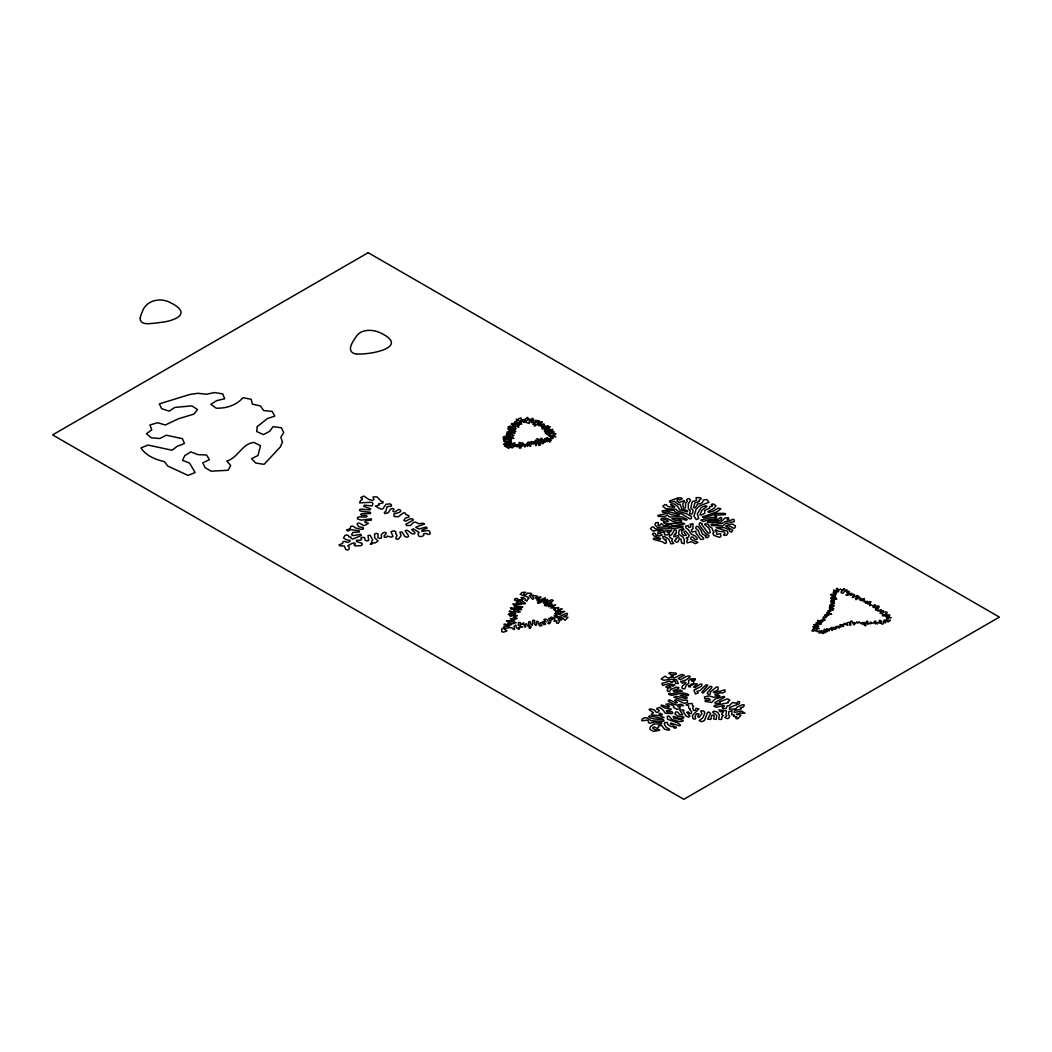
<?xml version="1.0" encoding="UTF-8"?>
<svg xmlns="http://www.w3.org/2000/svg" width="1052" height="1052" viewBox="0 0 1052 1052"><rect width="100%" height="100%" fill="white"/><g stroke="black" fill="none" stroke-linecap="round" stroke-linejoin="round"><path stroke-width="1.5" d="M356.615 354.011C373.184 354.708 408.557 346.765 381.547 333.431C373.631 329.026 361.007 328.855 356.483 336.232C352.999 341.15 345.003 352.025 356.22 354.011M688.179 525.54L688.955 527.42L690.599 527.131L690.875 525.158L689.954 524.317L692.9 523.659L693.031 528.564L691.282 530.063L691.979 532.01L695.937 531.181L695.951 533.088L700.566 539.374L702.289 539.426L703.709 538.874L703.354 537.888L699.698 534.534L698.396 530.655L695.622 528.143L696.477 526.263L698.094 526.618L700.882 530.208L702.473 534.074L706.352 535.915L705.327 536.717L705.945 537.638L707.667 537.559L709.101 535.797L705.011 532.864L699.093 524.685L699.698 522.726L702.263 523.515L701.75 524.461L707.746 532.68L709.245 533.18L710.35 532.404L709.101 528.512L704.603 524.448L705.445 523.58L708.483 524.488L709.285 526.408L711.757 527.788L713.808 532.562L712.848 533.39L713.795 535.297L719.358 537.309L720.738 536.704L720.699 533.824L716.478 534.258L716.793 532.391L715.084 530.668L715.676 529.735L719.279 531.51L723.789 531.641L724.959 533.377L723.447 535.021L725.025 535.415L726.656 535.073L727.945 533.232L727.484 531.26L716.083 527.631L723.986 527.565L729.062 529.748L730.035 531.602L731.561 532.075L732.849 530.274L725.709 526.171L726.879 525.448L730.088 526.145L733.441 528.262L734.98 527.828L735.453 525.895L732.389 524.001L729.089 524.343L726.393 523.107L722.54 525.908L711.481 525.487L711.086 524.514L712.598 524.054L713.953 524.672L722.185 523.396L725.867 521.332L730.745 522.265L734.007 521.753L734.217 519.898L733.034 519.175L730.732 520.372L727.366 519.99L727.274 518.991L728.786 518.518L728.194 517.584L725.117 517.992L720.751 522.121L717.372 522.515L707.378 522.41L707.825 521.45L711.073 520.779L717.832 520.99L720.738 519.938L721.882 518.097L720.725 517.36L717.582 519.451L710.889 519.28L703.288 521.45L700.816 520.109L711.665 517.387L716.491 517.965L716.701 516.979L714.4 515.73L715.86 515.191L725.38 514.665L725.486 513.678L723.855 513.363L716.991 513.389L706.76 516.913L703.578 517.676L702.434 516.94L716.872 511.877L720.883 508.839L718.292 508.142L713.532 510.983L709.035 512.403L707.838 511.693L713.9 508.458L715.965 505.854L714.019 504.224L712.362 503.961L711.389 504.776L712.559 505.499L712.033 506.446L710.324 506.328L709.403 507.169L709.876 508.129L704.63 510.365L704.814 513.166L701.579 515.033L699.896 514.809L701.986 510.181L707.049 506.393L705.721 505.749L701.368 507.314L697.344 513.718L698.712 518.57L696.214 519.609L693.952 516.019L696.082 509.286L699.409 505.973L708.969 502.251L706.891 499.582L703.538 499.963L702.263 502.751L699.58 503.947L698.055 503.474L695.148 507.84L693.492 507.564L694.951 502.803L699.422 501.357L699.015 500.384L701.224 498.858L700.671 497.925L697.568 497.517L695.951 497.872L696.582 499.805L695.753 500.686L692.768 501.383L691.703 503.264L690.888 508.182L692.821 509.786L692.992 511.772L692.216 513.705L690.664 514.126L689.612 513.337L690.375 510.391L688.376 508.773L688.258 503.829L690.625 500.121L688.942 498.53L686.562 499.555L687.324 501.462L685.562 503.106L685.496 507.984L683.787 507.906L682.919 505.999L682.906 503.132L684.668 501.502L684.221 500.542L679.132 502.527L677.054 500.936L677.001 499.937L678.395 499.358L679.618 500.055L682.248 498.766L681.394 497.912L677.948 497.859L669.585 501.068L669.532 502.067L671.215 502.264L674.253 501.317L678.408 504.46L680.105 504.263L681.854 508.931L687.784 510.864L687.272 511.824L679.658 509.733L677.383 506.065L673.977 503.829L670.703 504.013L670.847 504.999L674.871 506.604L674.03 507.485L667.731 506.472L666.324 504.684L664.601 504.71L662.826 506.328L665.784 508.642L675.91 509.299L677.606 510.983L686.654 513.757L691.401 516.427L691.335 518.399L689.941 518.978L681.827 513.915L675.634 512.232L674.016 510.496L669.019 509.996L662.313 510.799L662.273 511.785L663.523 512.482L668.388 511.482L679.697 514.888L677.304 515.796L670.808 514.52L668.441 513.126L657.894 515.427L658.223 516.4L659.92 516.545L665.061 516.374L667.547 515.046L668.954 516.729L670.624 516.966L682.261 516.874L687.166 519.543L685.93 520.24L681.578 518.675L671.86 518.754L675.66 520.556L680.723 520.096L681.801 520.871L680.605 521.582C673.162 525.224 668.678 515.769 661.682 518.689L660.814 519.557L661.826 520.359L664.995 519.596L667.823 520.674L668.296 521.634L666.718 522.029L663.602 521.516L663.339 522.502L665.627 523.949L682.261 522.831L684.773 523.935L673.609 525.698L670.597 524.738L664.088 525.842L661.274 523.659L659.775 525.421L658.052 525.435L658.368 522.515L655.672 522.778L654.923 524.698L657.237 527.328L683.037 526.171L682.919 527.157L673.162 528.696L669.992 527.959L666.915 528.854L656.698 528.959L655.015 528.735L653.621 526.92L651.911 527.065L650.452 528.867L653.463 531.273L655.856 530.392L662.655 530.432L663.68 531.234L671.61 530.103L670.4 531.918L667.165 532.207L669.361 533.417L669.151 534.403L665.916 535.06L664.509 534.495L664.654 532.654L659.828 531.931L658.105 531.983L657.631 533.903L660.485 533.535L662.129 535.073L659.157 536.073L656.119 535.139L654.896 533.351L653.2 533.206L652.516 534.114L653.871 535.876L660.643 538.598L659.512 539.347L654.844 538.072L653.292 538.519L653.673 539.492L662.681 541.859L664.654 543.476L666.205 543.029L666.363 541.122L665.088 540.452L666.061 539.637L663.299 538.729L662.668 536.796L664.193 536.336L668.651 539.097L670.834 543.805L673.714 543.463L671.636 540.741L672.504 538.887L670.19 537.809L669.296 535.902L671.702 534.679L674.345 530.103L676.055 529.984L676.515 532.93L675.029 533.43L675.713 534.35L674.266 534.889L673.701 536.783L677.896 535.652L679.04 537.493L675.91 538.282L676.173 539.255L674.503 540.728L676.502 542.345L678.001 541.859L679.263 539.071L680.986 539.111L681.551 542.937L684.142 543.766L684.247 539.886L682.972 537.02L678.658 534.219L679.04 530.274L683.103 528.656L684.076 529.472L681.564 530.826L681.985 533.785L683.668 535.521L686.312 535.244L684.142 532.562L684.063 531.576L685.575 531.102L689.244 535.521L688.166 537.388L686.469 537.559L686.377 538.545L687.811 539.097L686.68 541.99L687.351 542.911L691.48 541.701L695.346 543.674L697.963 542.424L690.651 539.229L691.019 537.243L692.624 536.888L695.188 539.439L696.911 539.452L697.266 538.479L695.188 535.902L691.151 534.179L688.232 529.564L685.983 528.078L685.641 526.105L688.179 525.54M379.115 503.803L379.101 505.052L375.301 506.13L380.785 509.089L382.902 508.839L385.952 504.263L390.2 503.869L391.383 504.907L391.383 506.157L387.162 506.63L385.808 511.469L384.322 512.363L384.716 513.586L388.293 512.745L390.397 509.234L392.08 508.458L394.066 508.931L392.804 511.298L394.539 512.022L398.8 509.405L400.536 510.141L400.707 511.39L399.352 512.35L393.948 514.06L394.027 516.466L398.3 516.756L403.35 512.837L405.454 513.113L405.664 514.349L408.952 515.769L408.912 517.019L405.349 518.123L403.85 520.438L405.572 521.187L410.28 518.833L412.437 518.873L413.397 519.99L405.77 524.33L406.559 525.487L410.333 525.54L413.554 522.371L415.658 522.121L418.841 523.804L422.983 523.146L424.508 524.028L415.842 527.223L418.709 529.064L426.218 527.013L427.204 528.117L421.852 530.155L421.905 531.405L427.691 530.458L429.479 531.155L430.321 533.522L428.992 534.508L425.205 533.351L423.404 534.035L423.851 535.258L422.51 536.231L420.471 536.638L418.617 536.007L418.091 533.561L419.156 532.483L413.423 528.84L411.7 529.59L415.027 532.667L414.435 533.864L412.292 533.916L406.993 530.155L405.099 530.747L408.294 535.31L408.531 536.546L406.756 537.243L404.928 536.586L402.061 531.996L399.918 532.062L401.062 535.639L398.524 539.058L396.38 539.189L395.789 537.993L397.051 535.626L395.565 533.338L395.933 532.115L394.855 531.036L392.712 531.01L391.002 531.773L393.014 536.494L391.173 537.138L387.386 536.073L386.623 537.23L384.467 537.191L384.059 535.968L386.123 533.798L385.952 532.549L383.822 532.378L381.35 534.416L381.468 538.085L379.391 538.4L377.878 537.506L378.036 533.837L376.077 533.311L374.525 534.166L374.696 537.861L378.089 540.873L375.525 542.779L370.672 543.161L370.449 544.397L372.316 543.766L371.829 540.978L372.71 539.834L370.08 535.218L368.003 535.534L368.673 540.478L366.661 540.912L365.07 540.084L364.676 537.651L362.611 537.296L360.862 538.019L361.638 539.176L360.534 540.241L356.391 540.32L356.51 541.556L361.993 543.305L362.322 544.528L361.23 545.607L355.142 545.962L354.037 544.897L355.458 543.963L354.287 542.924L352.236 543.305L347.725 545.804L349.132 546.751L349.014 549.144L347.66 550.117L345.806 549.486L344.214 545.909L339.901 545.909L339.073 544.765L342.715 543.463L342.544 542.227L344.03 541.333L347.896 542.424L349.645 541.688L350.106 540.478L346.082 539.663L343.517 537.874L344.938 535.573L346.752 534.903L348.488 535.639L348.87 536.862L350.987 537.085L351.039 538.335L352.749 539.084L361.388 535.494L360.875 534.284L353.13 535.6L351.552 534.758L352.854 532.391L359.179 532.075L359.403 530.826L348.37 529.288L346.529 529.958L347.725 531.023L349.54 530.313L350.881 526.329L353.012 526.145L355.681 528.012L361.651 529.419L363.532 528.801L362.993 527.604L358.929 526.763L357.207 524.514L357.404 523.278L359.547 523.16L363.9 525.724L368.384 523.436L364.768 522.081L365.425 520.898L371.435 520.056L371.277 518.807L361.178 520.135L357.483 518.886L357.43 517.637L359.127 516.874L365.438 517.137L367.135 516.374L366.057 515.296L361.822 515.401L360.586 514.389L362.138 513.521L370.462 513.56L370.501 512.311L360.139 510.97L359.455 509.786L361.204 509.063L369.528 509.904L370.804 508.905L363.637 506.288L364.518 505.144L371.961 505.973L373.026 503.632L372.198 502.488L370.054 502.343L359.56 502.895L360.547 500.515L362.164 499.687L362.296 498.451L360.718 497.609L363.821 496.018L368.897 499.542L372.829 500.436L373.947 499.371L372.96 496.952L376.918 496.846L381.048 501.16L383.033 501.646L382.994 502.895L379.115 503.803M832.132 607.096L829.213 607.872L833.828 608.385L832.566 609.476L833.066 610.305L830.146 609.463L829.423 609.739L830.804 611.238L828.463 610.62L827.793 610.936L829.62 612.33L826.846 612.54L831.685 614.276L826.609 613.579L829.042 615.012L825.294 614.684L824.689 615.039L827.266 616.262L824.268 616.196L826.188 617.563L823.19 617.248L822.98 618.089C826.951 618.418 819.745 619.825 825.084 619.602L824.873 620.391L820.994 620.207L822.914 621.614L817.641 620.351L817.68 621.745L821.651 622.389L818.798 622.994C824.4 623.994 818.89 625.467 817.075 622.587L815.865 623.086L817.798 625.006L813.604 624.625L818.851 626.216L812.841 626.69L813.643 627.544L816.839 627.176L819.258 628.662L812.959 629.057L811.973 630.924L813.314 631.2L813.656 630.253L815.458 630.99L816.707 629.859L816.931 631.634L819.376 630.884L818.916 633.133L821.125 632.383L820.705 630.924L821.967 630.569L822.664 632.41L821.98 633.304L822.756 633.514L825.583 632.397L823.558 631.174L824.334 629.109L826.517 631.726C829.331 631.936 824.623 629.412 826.846 628.583L828.489 630.753L829.344 630.7L828.976 628.754L829.712 628.504L832.119 630.49L832.75 629.569L831.159 627.413L835.13 629.438L833.316 627.255L836.774 628.636L835.853 626.479L836.695 626.387L839.457 627.952L837.984 626.216L841.061 627.031L839.812 624.914L840.64 624.783L843.533 626.532L841.889 624.546L845.032 624.651L844.177 623.271L847.807 625.335L846.636 623.086L849.056 622.205C851.292 622.613 847.741 625.322 850.792 625.283L850.66 621.548L851.739 620.838L853.816 624.822L854.711 624.257L853.869 622.508L855.592 623.363L856.828 621.811L857.722 623.178L859.208 621.706L860.51 623.612L862.377 622.521L862.127 624.007L862.916 624.204L863.955 622.363C866.335 622.508 862.719 625.348 865.231 625.703L866.046 625.572L865.454 624.743L866.743 621.074C869.807 621.324 865.822 623.77 867.847 624.349L868.531 623.468L870.622 623.757L870.28 622.297L871.095 622.126L871.871 623.494L873.91 622.613L875.501 623.862L874.265 621.601L875.409 620.969L877.289 624.112L878.091 622.403L880.261 623.271L879.222 620.562L879.932 620.285L881.221 620.93L881.418 623.823L882.615 624.125L883.588 623.494L883.259 621.18L885.613 622.823L884.219 619.838L888.098 622.021L890.492 620.259L887.454 620.128C883.706 619.076 890.584 619.01 886.507 618.05L891.176 617.642L885.455 616.511L889.492 615.801L889.742 614.96L882.575 615.933C881.024 613.579 886.323 615.302 887.586 614.421L885.574 613.921L887.178 612.225L884.206 611.725L882.483 613.408L880.024 613.369L883.115 610.462L880.826 611.87L879.998 611.738L881.431 609.976L880.787 609.647L877.802 611.173L877.539 609.936L875.369 609.818L878.446 608.687L874.988 607.924L879.051 607.306L878.972 606.083L875.987 606.031L872.963 607.425L875.04 604.676L873.305 605.939L871.148 604.874L869.544 605.702L870.267 603.532L867.703 603.822L871.095 601.902L869.439 601.639L865.704 603.401L867.361 601.284L864.205 602.138L864.757 600.113L862.075 600.889L864.376 598.483L860.049 600.429L861.601 598.483L858.813 598.89L859.813 597.299L859.142 596.997L856.052 599.732L855.46 598.378L858.301 595.905L857.064 595.55L852.33 597.654L853.751 596.142C854.737 594.511 854.829 593.538 851.357 595.235L850.503 595.182L852.002 593.512L851.252 593.249L848.254 594.998L845.887 595.077L849.411 593.012L846.728 592.46L849.24 591.408L846.137 591.487L847.136 589.948L845.492 590.027L843.099 593.17L841.495 593.052L841.008 592.092L844.519 588.555L842.021 590.119L840.548 588.988L838.917 590.251L837.3 588.239L836.208 589.015L838.589 591.592L838.023 591.974L833.526 590.146L835.235 591.224L833.105 592.276L836.564 593.052L833.907 593.775L835.959 594.459L831.251 594.235L830.593 594.959L835.498 595.55L835.341 596.287L832.014 596.405L835.932 597.602L830.672 598.049L836.813 599.219L831.343 599.403L834.354 600.113L830.778 600.784L834.394 601.56L830.725 602.204L834.578 603.44L831.409 603.388L833.263 604.492L829.804 604.966L834.289 605.952L829.633 606.189L832.132 607.096M731.811 710.889L731.798 714.755L733.468 714.518L734.309 715.386L733.494 716.254L736.992 717.122L736.255 716.465L736.098 718.687L737.82 718.713L740.95 715.281L737.886 713.9L736.347 714.347L737.886 714.795L740.253 713.019L745 713.256L741.765 711.139L734.23 712.428L734.414 710.455L740.24 709.456L741.239 708.64L740.398 707.772L743.448 706.957L744.316 705.064L742.712 704.695L737.202 706.957L735.9 708.772L729.378 709.272L729.667 707.431L739.28 703.749L739.595 701.776L737.978 701.434L736.755 703.275L732.652 702.512L729.075 705.747L727.353 705.787L725.959 708.64L722.553 708.417L722.185 707.444L724.552 706.142L723.158 705.55L716.899 707.168L714.058 706.523L714.308 705.537L728.326 702.762L727.813 701.816L729.93 700.264L727.563 698.83L719.384 701.881L720.252 702.749L718.884 703.354L715.478 703.512L714.821 702.591L724.789 697.226L723.842 696.385L714.926 699.12L711.639 702.486L705.103 701.408L705.366 700.422L710.31 700.067L708.824 698.291L704.695 698.804L704.511 696.858L709.179 695.859L713.664 697.305L718.608 696.621L719.831 695.924L718.779 695.135L715.386 695.411L714.913 694.452L721.014 692.624L722.527 693.097L725.078 691.769L724.933 689.81L714.676 692.781L713.269 692.203L718.161 689.81L717.951 686.903L716.267 687.127L710.468 691.9L710.271 693.899L708.772 694.373L707.312 693.833L707.378 692.834L711.823 687.535L711.717 686.535L710.008 686.417L703.012 693.123L701.868 692.374L707.746 685.246L706.26 684.734L699.961 690.599L696.924 691.309L698.226 693.058L695.385 693.965L693.952 690.178L701.5 686.246L702.078 684.287L700.435 683.984L694.977 687.64L693.505 687.127L697.279 683.932L691.992 683.958L690.796 684.694L690.441 686.93L688.731 686.798L688.297 685.838L693.255 684.628L693.873 681.433L692.913 680.289L691.203 680.42L692.4 681.131L695.333 679.75L695.267 678.764L690.23 678.961L688.587 680.605L688.692 683.511L686.298 684.891L684.865 688.731L683.142 688.797L681.972 688.061L682.156 686.206L686.022 682.932L685.102 682.091L682.38 683.169L680.618 681.67L686.18 679.894L690.204 676.778L689.428 675.897L686.154 676.475L680.631 679.697L678.146 678.448L684.392 675.16L681.564 674.45L674.279 677.988L671.268 676.581L671.386 675.568L676.331 674.108L676.068 673.135L669.519 672.557L668.94 673.49L673.096 675.634L672.978 676.646L668.112 678.159L665.153 676.12L661.129 679.013L663.825 680.263L671.505 679.303L676.567 679.776L678.382 683.498L675.423 683.274L675.397 681.315L673.872 680.854L671.202 682.367L672.517 682.156L668.98 681.249L661.866 683.498L662.786 685.417L668.546 683.695L674.924 684.97L672.833 686.206L669.835 685.299L666.771 686.167L665.929 687.035L667.178 687.719L670.834 687.824L670.163 686.903L668.546 687.298L667.178 690.454L667.796 691.388L669.506 691.322L670.795 689.533L676.226 687.193L678.895 687.521L678.645 688.508L673.109 690.651L674.043 691.493L680.184 690.046L682.301 691.177L671.386 693.847L670.137 693.163L668.612 693.623L668.967 694.596L671.886 695.319L682.945 692.913L687.666 694.123L688.744 694.899L687.692 695.688L682.958 694.504L680.263 695.398L686.298 697.108L687.245 697.923L685.957 698.581L676.528 696.371L673.845 697.16L682.327 700.08L687.324 700.356L687.587 702.289L684.681 703.367L675.91 699.659L674.556 700.264L677.33 702.591L675.818 703.078L669.664 699.882L668.296 700.5L668.809 701.447L672.373 703.591L676.817 705.103L681.209 704.169L683.537 705.563L677.83 706.484L680.131 707.601L680.052 708.601L676.923 709.429L673.359 707.325L673.99 706.405L673.056 705.576L668.901 703.827L666.034 704.143L669.559 706.3L668.572 707.115L661.471 705.037L661.129 706.01L664.903 708.035L671.229 709.035L670.834 709.995L666.297 710.942L667.007 711.849L672.004 711.796L672.846 712.664L672.202 713.585L665.377 713.295L662.773 709.679L659.512 707.391L657.066 708.206L656.737 709.179L659.288 710.35L658.131 712.191L656.501 712.493L654.239 709.824L649.86 708.851L649.11 709.745L653.476 712.691L651.28 714.216L652.45 714.952L659.012 715.689L662.418 714.61L660.143 713.19L659.012 713.953L660.432 716.057L664.101 717.582L661.024 718.306L649.978 715.833L648.716 716.504L649.281 717.451L653.66 718.897L663.536 719.752L663.996 720.712L662.773 721.422L651.175 720.712L646.743 717.78L645.021 717.701L642.246 718.884L641.707 720.817L647.098 720.107L648.256 720.844L648.571 722.816L650.202 723.132L654.673 721.988L661.287 722.75L661.747 723.71L660.196 724.144L654.107 723.908L650.307 726.643L650.005 729.536L653.726 731.39L659.775 730.193L655.278 729.733L652.858 728.378L652.871 727.379L654.436 726.958L656.908 728.3L658.486 727.879L658.407 725.906L660.077 725.656L661.8 725.643L664.509 729.246L669.033 730.233L669.598 729.299L666.153 727.287L664.43 724.512L664.483 722.632L667.441 722.395L667.481 724.289L670.939 726.432L676.331 727.077L676.028 728.063L674.306 728.076L673.438 724.92L670.44 723.947L670.729 722.961L679.29 725.827L680.631 725.196L677.672 722.816L667.573 719.266L667.218 716.451L668.796 716.031L671.978 719.529L679.671 721.685L682.972 721.133L683.064 720.147L673.674 718.161L673.135 716.294L680.276 718.542L683.576 717.977L683.839 716.991L677.606 715.978L674.858 713.874L675.805 711.967L677.527 711.994L679.789 714.65L682.695 714.755L679.829 710.218L683.182 709.784L684.063 710.639L682.985 711.415L686.036 715.939L688.442 717.24L689.625 716.517L689.796 715.518L688.324 715.005L689.034 712.822L688.337 711.888L686.732 712.309L687.482 713.23L691.269 713.585L691.703 711.639L689.902 709.942L690.322 708.969L688.889 708.417L688.429 705.59L685.983 704.866L688.771 703.722L692.177 703.499L692.44 705.458L693.728 706.116L692.532 707.825L693.702 710.547L695.346 710.245L696.043 708.298L698.909 708.838L692.426 715.557L692.926 718.503L694.188 719.187L695.674 718.674L695.056 716.714L696.424 713.848L699.028 713.835L697.7 716.714L699.146 717.254L701.908 713.69L700.737 710.889L703.841 710.968L704.827 712.835L702.946 717.674L699.172 720.673L702 721.685L704.511 720.383L707.483 712.651L708.732 711.967L710.679 713.466L707.72 719.147L710.81 719.41L711.757 715.491L713.374 715.123L714.216 715.991L713.519 718.937L716.175 719.384L716.78 715.439L712.835 712.375L713.098 711.402L714.821 711.31L717.569 712.23L719.358 715.018L718.726 718.963L720.12 719.542L721.738 719.2L722.08 716.228L723.447 715.623L721.619 714.255L723.381 711.836L720.028 711.652L718.897 709.811L726.511 710.889L725.933 714.86L726.682 715.754L724.762 717.398L727.077 718.621L728.628 718.187L729.693 716.32L728.536 714.453L728.97 711.494L731.811 710.889M520.858 442.826L521.279 446.272L522.476 445.969C521.976 439.67 523.725 444.457 524.567 446.916C527.013 447.074 522.976 444.049 525.435 444.299L527.486 446.39L526.934 443.392L529.353 445.943L530.852 446.101L527.617 442.3L528.998 442.182L531.852 444.338L530.405 442.05L531.484 441.524L533.864 444.115L534.482 443.773L533.114 441.945L534.166 441.459L535.77 443.76L535.731 445.653L536.559 444.694C538.387 443.247 534.008 441.485 535.613 440.091L538.953 442.563L538.111 443.339L539.018 444.141L538.598 445.364L540.662 444.825L540.215 442.419L536.849 438.658L539.492 439.697L542.556 443.681L543.292 443.405L540.544 439.249L540.938 438.303L541.793 438.263L544.186 442.484L545.344 442.116L544.528 440.696L545.252 440.42L547.79 441.748L546.974 440.341L544.134 439.381L544.62 438.671L548.145 439.999L549.828 442.156C549.828 440.841 553.234 439.447 550.025 439.96L546.343 437.921L550.367 438.934L550.722 437.711L552.418 438.645L553.234 437.987L549.907 436.501L555.89 436.777L553.825 435.344L548.763 435.804C546.225 435.002 551.682 434.963 549.091 434.016L546.277 434.108A2.709 1.565 0 0 1 548.408 433.345L556.021 433.832L550.761 432.688L553.799 432.24L553.865 431.452L545.225 433.148L552.563 430.255L552.734 429.308L544.844 431.833L544.278 430.676L549.854 429.492L544.831 429.321L549.499 428.032L550.104 426.678L542.267 429.098L542.004 428.23L548.276 425.994L545.922 426.573L544.528 425.376L542.963 427.138L541.583 426.967C545.554 424.377 544.594 422.089 541.201 425.994L539.939 425.823L541.609 423.588L538.65 425.652C536.296 425.087 540.649 421.944 542.24 422.417L542.096 421.681L538.953 422.404L534.863 426.086L534.166 425.784L535.402 424.482L532.68 424.166L539.176 420.774L535.205 420.419L536.165 421.76C533.495 423.469 533.89 422.062 533.377 420.971L531.747 422.641C529.169 422.299 532.588 420.011 533.811 419.906L532.68 418.249L531.944 418.499L532.417 419.459L530.537 420.445L530.55 419.196L529.13 419.222L529.274 423.443L525.79 422.325L528.314 418.262L527.447 417.42L524.987 419.288L525.961 420.655L524.501 422.404L523.331 421.97L524.659 420.721L523.383 419.432L522.147 419.866L523.186 420.642L522.528 420.958L521.148 420.392L521.108 417.96L518.991 418.486L518.373 419.814L516.558 419.051L516.374 420.024L522.016 421.839L519.241 422.207L521.739 424.061L519.425 424.009L516.019 421.26L514.77 421.773L517.886 424.048L514.191 422.667L514.178 424.193L511.995 423.443L511.272 424.18L519.359 424.995L517.886 425.85L518.833 427.165L513.534 425.56L512.482 426.06L515.362 426.994L510.049 426.152L508.155 426.823L516.072 428.664L514.77 429.492C513.468 427.98 506.525 426.954 508.05 429.058L512.758 429.269L512.771 430.018L509.273 430.031L515.822 431.386L508.445 431.07L515.112 433.095L506.998 432.004L507.011 432.832L511.995 434.239L507.038 433.634L506.814 434.397L514.165 435.252L511.259 437.04L509.221 435.62L505.933 435.199L509.01 436.961L507.524 437.461L504.079 436.409L503.066 437.606L513.955 438.329L509.839 438.513L511.325 439.512L510.088 439.999L503.382 438.46L503.527 439.394L505.815 439.775L503.776 440.354L503.75 441.209L511.548 441.169L509.023 442.011L511.206 442.866L504.973 442.498L508.642 444.325L503.527 444.22L508.261 445.049L508.037 445.916L504.368 445.824L508.787 448.441L510.075 443.707L510.917 443.602L511.022 446.548L510.062 447.31L512.824 447.797C514.06 447.468 510.43 443.707 514.126 442.721C516.624 443.116 511.64 445.075 514.152 446.495L514.993 446.377L515.138 444.444L515.967 444.588L516.243 446.574L517.531 446.771L517.203 444.786L517.978 444.562L519.609 448.231L521.174 447.876L518.991 443.747L519.175 442.419L520.858 442.826M550.525 617.774L551.419 619.996L553.023 619.141L551.314 618.221L548.618 618.51L550.88 621.771L549.657 623.704L547.829 623.349L548.96 622.1L546.869 619.562L544.581 619.049L543.871 619.641L546.12 621.956L542.411 621.732L543.634 622.955L543.49 624.572L545.449 624.375L545.567 623.678L540.833 622.6L539.821 623.008L541.925 625.48L540.005 626.072L537.848 622.994L538.203 621.587L537.164 621.206L535.994 622.297L536.586 625.046L535.415 625.269L534.074 623.31L534.6 620.483L533.522 620.141L532.562 620.575L532.299 625.348L530.366 623.731L530.142 621.653L528.906 621.666L528.393 623.77L529.669 625.769L529.103 628.044L529.984 628.531L531.207 626.768L527.539 625.927L526.552 623.889L525.342 624.06L524.672 626.966L525.868 626.755L522.357 623.599L523.87 623.086L520.214 624.809L520.411 622.731L518.426 622.311L518.255 625.125L522.765 627.018L518.465 627.518L519.504 628.807L518.636 629.306L516.479 627.689L515.782 624.993L513.876 626.597L514.665 629.293L513.455 629.412L511.772 627.663L507.393 627.939L504.105 629.03L507.011 630.858L503.75 632.134L501.778 631.765L501.751 628.991L504.013 627.479L503.645 626.808L509.484 626.137L503.974 624.756L504.171 624.046L510.707 625.046L511.443 624.48L507.8 622.876L513.047 623.77L516.098 622.587L506.42 620.838L514.297 620.812L510.233 618.747L515.598 619.181L517.163 618.287L513.034 617.182L517.4 615.736L511.456 615.381L510.115 615.854L510.404 616.551L511.206 615.999L508.326 614.447L508.944 613.829L514.888 614.552L515.861 613.513L510.102 610.883L509.155 611.343L511.233 613.014L514.928 612.225L513.547 610.554L518.399 612.33L520.227 611.804L516.887 609.831L510.943 609.055L510.509 607.675L521.358 609.739L521.634 609.042L514.165 606.833L522.805 607.057L513.889 605.255L512.876 603.966L521.542 604.387L516.387 602.993L516.808 601.797L520.043 601.981L523.607 603.927L525.54 603.48L522.094 600.968L515.191 600.429L514.389 599.89L515.243 598.562L517.321 598.509L517.808 599.732L522.726 599.666L523.107 598.996L521.016 597.575L523.238 597.418L525.29 599.048L525.04 600.324L527.039 601.034L527.631 598.969L528.854 598.851L528.709 597.457L520.148 594.327L522.002 592.5L525.421 592.158L523.764 593.972L524.58 595.195L526.552 594.406L527.078 593.039L531.221 593.367L531.654 594.038L529.445 595.682L532.614 599.298L533.588 598.864L533.548 597.444L531.904 595.577L533.009 595.274L537.69 596.3L535.35 597.812L536.573 598.982L539.794 596.878L540.938 597.155L536.993 600.482L537.677 601.073L545.278 597.825L545.488 598.535L537.493 602.862L538.387 603.348L547.632 599.403L547.79 600.613L543.411 603.046L544.66 603.874L551.314 599.758L552.471 599.995L553.247 600.547L552.537 601.126L544.542 605.465L546.251 605.939L551.787 603.23L551.774 604.466L548.868 606.767L548.276 606.32L555.745 604.834L550.59 608.017L555.009 607.596L555.469 609.871L554.312 610.107L553.405 609.147L557.705 607.53L558.809 607.846L557.757 609.082L558.467 609.66L562.228 609.029L561.518 608.648L560.085 610.594L555.311 611.028L555.982 612.119L564.714 611.409L561.373 613.224L554.654 613.658L556.666 613.434L561.794 615.446L566.647 613.184L567.475 613.71L567.094 615.104L563.438 616.59L568.001 617.3L565.148 620.312L561.36 616.959L556.626 616.393L557.521 616.617L556.192 615.21L554.023 615.893L556.113 617.603L560.755 618.129L562.084 619.326L560.926 620.167L558.323 619.247L559.598 621.206L558.375 623.205L557.152 623.284L556.324 622.758L557.047 620.812L554.088 621.351L554.917 619.431L554.259 618.089L551.064 617.13L550.525 617.774M140.166 318.177C139.955 325.962 150.923 323.332 155.749 323.069A87.369 50.443 0 0 0 160.272 322.438C168.767 321.886 191.188 316.165 175.737 305.685A31.954 18.449 0 0 0 171.2 303.068C160.969 296.993 146.189 299.859 142.178 311.997A87.369 50.443 0 0 0 141.099 314.601L140.166 318.177M257.306 426.586L256.675 431.544L263.421 434.647L269.746 431.281L272.994 426.665L281.41 427.743L283.711 432.53L280.805 437.211L282.449 442.09L280.345 446.916L264.091 464.366L255.794 463.038L251.507 458.725L258.003 455.463L260.475 445.627L253.861 442.432C241.802 443.812 238.107 457.857 226.824 461.039L230.677 465.484L228.166 470.244L211.084 471.191L205.087 467.614L202.734 462.827L209.414 459.698L206.573 455.003L197.986 454.661L190.82 451.913L184.863 455.503L182.509 460.289L189.584 463.13L195.093 472.545L188.071 475.438L167.899 466.115L164.283 461.604C155.525 459.606 145.965 455.74 140.968 447.915L147.99 445.049L172.028 450.23L177.249 446.272L184.416 443.51L182.443 438.671L166.321 435.212L159.878 438.5L151.343 437.829L146.438 433.74L151.777 429.847L149.949 424.982L157.629 422.733L165.322 424.982L178.643 418.683L193.923 414.107L197.552 409.596L191.845 405.875L174.829 407.413L169.148 411.161L161.666 408.689L159.339 403.902L189.584 394.513L197.934 393.29L206.389 394.237L214.49 392.567L222.787 393.895L224.655 398.761L216.673 400.641L210.821 404.284L216.186 408.176C225.956 408.584 236.463 405.309 242.946 397.709L251.112 399.273L252.441 404.192L260.501 405.94L263.618 410.569L272.113 411.385L274.835 416.105L267.353 418.578L257.306 426.586M368.2 252.69L52.6 434.897L683.8 799.31L999.4 617.103L368.2 252.69"/></g></svg>
